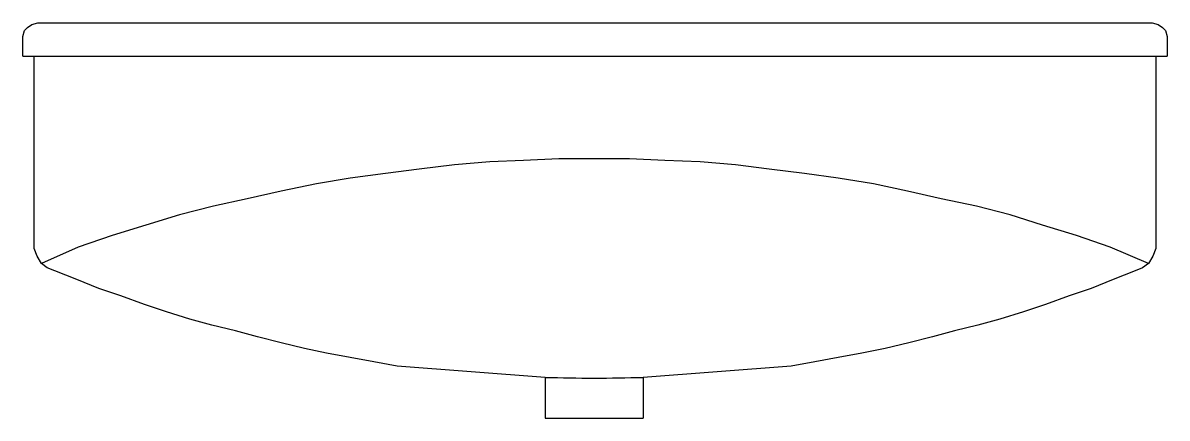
# Model space of a CAD drawing. Header units: millimetres. Extents: x -2913.236 to -2912.675, y 2961.2 to 2961.394.
import ezdxf

# ---------------------------------------------------------------- set-up
doc = ezdxf.new("R2010")
doc.units = ezdxf.units.MM
doc.header["$LTSCALE"] = 10
doc.layers.add('banheiro_louças', color=2, linetype='Continuous')

msp = doc.modelspace()

# ---------------------------------------------------------------- linework, layer by layer
at = {"layer": 'banheiro_louças'}
for p, q in [((-2913.23645, 2961.37742), (-2913.23646, 2961.38708)), ((-2912.67508, 2961.38708), (-2912.67505, 2961.37742)), ((-2913.23645, 2961.37742), (-2912.67505, 2961.37742)), ((-2912.98014, 2961.21977), (-2912.98014, 2961.19978)), ((-2912.93214, 2961.21977), (-2912.93214, 2961.19978)), ((-2912.98014, 2961.19978), (-2912.93214, 2961.19978))]:
    msp.add_line(p, q, dxfattribs=at)
for points in [[(-2913.23646, 2961.38708), (-2913.23573, 2961.39002), (-2913.23426, 2961.39149), (-2913.23205, 2961.39296), (-2913.22911, 2961.3937), (-2913.22911, 2961.3937), (-2913.22837, 2961.3937), (-2913.22764, 2961.3937), (-2913.22616, 2961.3937), (-2913.22543, 2961.3937), (-2912.95614, 2961.3937), (-2912.68685, 2961.3937), (-2912.68685, 2961.3937), (-2912.68538, 2961.3937), (-2912.68465, 2961.3937), (-2912.68318, 2961.3937), (-2912.68244, 2961.3937), (-2912.68244, 2961.3937), (-2912.6795, 2961.39296), (-2912.67729, 2961.39149), (-2912.67582, 2961.39002), (-2912.67508, 2961.38708)], [(-2912.98014, 2961.21977), (-2913.0528, 2961.22522), (-2913.06434, 2961.22739), (-2913.07588, 2961.22955), (-2913.08742, 2961.23171), (-2913.09824, 2961.23388), (-2913.10978, 2961.23676), (-2913.12133, 2961.23965), (-2913.13215, 2961.24253), (-2913.14369, 2961.24542), (-2913.15451, 2961.2483), (-2913.16605, 2961.25191), (-2913.17687, 2961.25552), (-2913.18841, 2961.25984), (-2913.19923, 2961.26345), (-2913.21005, 2961.26778), (-2913.22087, 2961.27211), (-2913.22087, 2961.27211), (-2913.22448, 2961.27355), (-2913.22736, 2961.27571), (-2913.22953, 2961.27932), (-2913.23097, 2961.28293), (-2913.23097, 2961.37742), (-2913.23097, 2961.37742)], [(-2912.68059, 2961.37742), (-2912.68059, 2961.28293), (-2912.68059, 2961.28293), (-2912.68204, 2961.27932), (-2912.6842, 2961.27571), (-2912.68709, 2961.27355), (-2912.69069, 2961.27211), (-2912.69069, 2961.27211), (-2912.70151, 2961.26778), (-2912.71233, 2961.26345), (-2912.72315, 2961.25984), (-2912.73469, 2961.25552), (-2912.74551, 2961.25191), (-2912.75705, 2961.2483), (-2912.76787, 2961.24542), (-2912.77942, 2961.24253), (-2912.79024, 2961.23965), (-2912.80178, 2961.23676), (-2912.81332, 2961.23388), (-2912.82486, 2961.23171), (-2912.8364, 2961.22955), (-2912.84794, 2961.22739), (-2912.85948, 2961.22522), (-2912.93214, 2961.21977)], [(-2912.6842, 2961.27571), (-2912.6842, 2961.27571), (-2912.70295, 2961.28365), (-2912.71955, 2961.28942), (-2912.73614, 2961.29447), (-2912.752, 2961.29952), (-2912.7686, 2961.30385), (-2912.78591, 2961.30745), (-2912.8025, 2961.31106), (-2912.81909, 2961.31467), (-2912.8364, 2961.31755), (-2912.85299, 2961.31972), (-2912.8703, 2961.32188), (-2912.88689, 2961.32404), (-2912.90421, 2961.32549), (-2912.92152, 2961.32621), (-2912.93883, 2961.32693), (-2912.95614, 2961.32693), (-2912.95614, 2961.32693), (-2912.97345, 2961.32693), (-2912.99077, 2961.32621), (-2913.00736, 2961.32549), (-2913.02467, 2961.32404), (-2913.04198, 2961.32188), (-2913.05857, 2961.31972), (-2913.07588, 2961.31755), (-2913.09247, 2961.31467), (-2913.10978, 2961.31106), (-2913.12638, 2961.30745), (-2913.14297, 2961.30385), (-2913.15956, 2961.29952), (-2913.17615, 2961.29447), (-2913.19274, 2961.28942), (-2913.20933, 2961.28365), (-2913.22736, 2961.27571)]]:
    msp.add_lwpolyline(points, dxfattribs=at)
msp.add_arc((-2912.95614, 2962.09182), 0.87238, 268.42353, 271.57647, dxfattribs=at)

doc.saveas('drawing.dxf')
